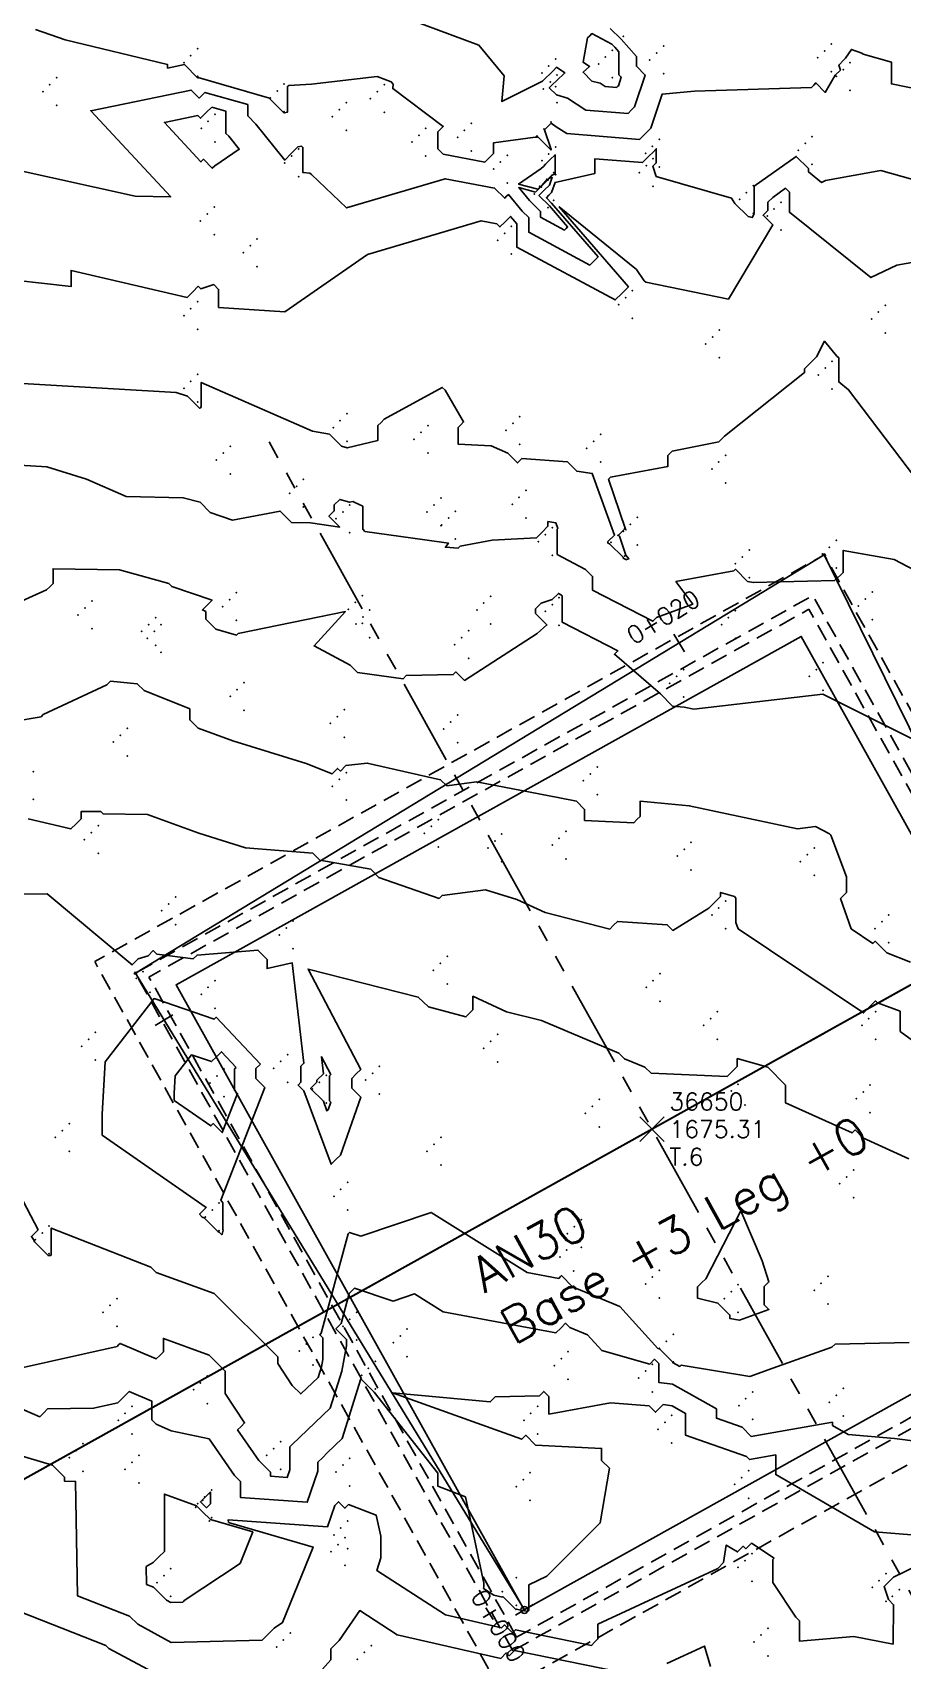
# Model space of a CAD drawing. Header units: metres. Extents: x 419582 to 423558, y 4805372 to 4807539.
# Drawn here: x 420765.54 to 420778.13, y 4805843.75 to 4805867.3 of the extents above; entities that cross this region are included whole.
import ezdxf

# ---------------------------------------------------------------- set-up
doc = ezdxf.new("R2010")
doc.units = ezdxf.units.M
doc.linetypes.add('HIDDEN', pattern=[0.375, 0.25, -0.125])
doc.linetypes.add('PHANTOM', pattern=[2.5, 1.25, -0.25, 0.25, -0.25, 0.25, -0.25])
for name, color, linetype in [('_pieds', 253, 'HIDDEN'), ('C-ROAD-CNTR-N', 92, 'Continuous'), ('C-ROAD-STAN', 11, 'Continuous'), ('C-ROAD-STAN-MAJR', 11, 'Continuous'), ('C-ROAD-STAN-MINR', 11, 'Continuous'), ('C-TINN', 4, 'Continuous'), ('C-TOPO-MAJR', 9, 'Continuous'), ('C-TOPO-MINR', 8, 'Continuous'), ('LS', 7, 'Continuous'), ('V-NODE', 1, 'Continuous'), ('V-NODE-TEXT', 11, 'Continuous')]:
    doc.layers.add(name, color=color, linetype=linetype)
doc.styles.get("Standard").update_dxf_attribs({"font": 'simplex.shx'})

# ---------------------------------------------------------------- blocks, each defined once
blk = doc.blocks.new('AN30 +3 +0')
at = {"linetype": 'PHANTOM', "flags": 128}
for points in [[(0, -11.382), (0, 11.382)], [(-11.382, 0), (11.382, 0)]]:
    blk.add_lwpolyline(points, dxfattribs=at)
at = {"flags": 128}
blk.add_lwpolyline([(-4.999, -5.177), (-4.999, 5.177), (5.356, 5.177), (5.356, -5.177)], close=True, dxfattribs=at)
at = {"layer": 'LS', "insert": (-3.273, -0.383), "char_height": 0.51577, "width": 9.13592, "attachment_point": 1}
blk.add_mtext('AN30\\PBase +3 Leg +0', dxfattribs=at)
blk = doc.blocks.new('*U67')
at = {"color": 0, "linetype": 'ByBlock', "lineweight": -2, "transparency": 16777216}
for p, q in [((-0.707, -0.707), (0.707, 0.707)), ((-0.707, 0.707), (0.707, -0.707))]:
    blk.add_line(p, q, dxfattribs=at)
blk = doc.blocks.new('AeccTickTriangle')
at = {"color": 0, "linetype": 'ByBlock', "lineweight": -2}
blk.add_lwpolyline([(0, 0.67), (-0.58, -0.33), (0.58, -0.33)], close=True, dxfattribs=at)
at = {"color": 0, "linetype": 'ByBlock', "lineweight": -2, "const_width": 0.0625}
blk.add_lwpolyline([(-0.03, 0, 1), (0.03, 0, 1)], format="xyb", close=True, dxfattribs=at)
blk = doc.blocks.new('AeccTickLine')
blk.add_line((0, -0.5), (0, 0.5))

msp = doc.modelspace()

# ---------------------------------------------------------------- linework, layer by layer
at = {"color": 31, "lineweight": 30, "true_color": 0xffbd7a, "elevation": 1718.013}
msp.add_lwpolyline([(423449.834, 4807399.592), (423130.593, 4807500.114), (421950.92, 4806612.998), (421795.045, 4806430.988), (421305.015, 4806147.038), (421305.015, 4806147.038), (420630.083, 4805770.97), (419765.157, 4805549.54), (419617.356, 4805580.088)], dxfattribs=at)
at = {"layer": '_pieds', "elevation": 1718.013, "flags": 128}
for points in [[(420772.322, 4805843.306), (420766.439, 4805853.865), (420776.997, 4805859.748), (420782.88, 4805849.189)], [(420772.489, 4805843.895), (420767.028, 4805853.697), (420776.829, 4805859.159), (420782.291, 4805849.357)], [(420772.545, 4805844.092), (420767.224, 4805853.641), (420776.774, 4805858.962), (420782.095, 4805849.413)]]:
    msp.add_lwpolyline(points, close=True, dxfattribs=at)
at = {"layer": 'C-ROAD-CNTR-N', "color": 92, "linetype": 'Continuous', "lineweight": -3, "flags": 128}
msp.add_lwpolyline([(420772.657, 4805844.485), (420767.028, 4805853.697), (420776.997, 4805859.748), (420782.095, 4805849.413)], dxfattribs=at)
at = {"layer": 'C-ROAD-STAN', "color": 11, "linetype": 'Continuous', "lineweight": -3}
msp.add_circle((420772.657, 4805844.485), 0.05, dxfattribs=at)
at = {"layer": 'C-TINN', "color": 4, "linetype": 'Continuous', "lineweight": -3}
for p in [(420774.09, 4805867.25, 1666.37), (420767.93, 4805867.07, 1666.92), (420773.93, 4805867.05, 1664.63), (420774.57, 4805867.01, 1666.76), (420774.67, 4805867.11, 1666.76), (420777, 4805867.04, 1666.62), (420777.1, 4805867.14, 1666.62), (420767.73, 4805866.87, 1666.92), (420767.83, 4805866.97, 1666.92), (420773.01, 4805866.82, 1665.66), (420773.11, 4805866.92, 1665.66), (420773.73, 4805866.85, 1664.63), (420773.83, 4805866.95, 1664.63), (420774.47, 4805866.91, 1666.76), (420776.9, 4805866.94, 1666.62), (420777.27, 4805866.77, 1667.12), (420777.37, 4805866.87, 1667.12), (420765.79, 4805866.55, 1667.54), (420765.89, 4805866.65, 1667.54), (420767.93, 4805866.67, 1666.92), (420769.18, 4805866.56, 1666.97), (420770.63, 4805866.55, 1667.08), (420772.91, 4805866.72, 1665.66), (420773.03, 4805866.59, 1666.32), (420773.11, 4805866.52, 1665.66), (420773.13, 4805866.69, 1666.32), (420773.93, 4805866.65, 1664.63), (420774.67, 4805866.71, 1666.76), (420777.1, 4805866.74, 1666.62), (420777.17, 4805866.67, 1667.12), (420765.69, 4805866.45, 1667.54), (420768.98, 4805866.36, 1666.97), (420769.08, 4805866.46, 1666.97), (420770.08, 4805866.29, 1667.38), (420770.43, 4805866.35, 1667.08), (420770.53, 4805866.45, 1667.08), (420772.93, 4805866.49, 1666.32), (420773.13, 4805866.29, 1666.32), (420777.37, 4805866.47, 1667.12), (420765.89, 4805866.25, 1667.54), (420768.18, 4805866.12, 1669.5), (420769.18, 4805866.16, 1666.97), (420769.88, 4805866.09, 1667.38), (420769.98, 4805866.19, 1667.38), (420770.63, 4805866.15, 1667.08), (420767.98, 4805865.92, 1669.5), (420768.08, 4805866.02, 1669.5), (420770.08, 4805865.89, 1667.38), (420771.13, 4805865.82, 1667.46), (420771.23, 4805865.92, 1667.46), (420771.79, 4805865.89, 1666.26), (420771.89, 4805865.99, 1666.26), (420772.84, 4805865.81, 1666.97), (420772.94, 4805865.91, 1666.97), (420773.04, 4805866.01, 1666.97), (420768.18, 4805865.72, 1669.5), (420769.39, 4805865.62, 1668.06), (420771.03, 4805865.72, 1667.46), (420771.69, 4805865.79, 1666.26), (420771.89, 4805865.59, 1666.26), (420773.04, 4805865.61, 1666.97), (420773.11, 4805865.65, 1667.57), (420774.51, 4805865.66, 1667.53), (420774.61, 4805865.76, 1667.53), (420776.62, 4805865.6, 1667.81), (420776.72, 4805865.7, 1667.81), (420776.82, 4805865.8, 1667.81), (420769.19, 4805865.42, 1668.06), (420769.29, 4805865.52, 1668.06), (420771.23, 4805865.52, 1667.46), (420772.31, 4805865.43, 1667.47), (420772.41, 4805865.53, 1667.47), (420772.91, 4805865.45, 1667.57), (420773.01, 4805865.55, 1667.57), (420774.41, 4805865.56, 1667.53), (420774.42, 4805865.38, 1668.49), (420774.52, 4805865.48, 1668.49), (420774.61, 4805865.36, 1667.53), (420776.82, 4805865.4, 1667.81), (420769.39, 4805865.22, 1668.06), (420772.21, 4805865.33, 1667.47), (420772.41, 4805865.13, 1667.47), (420772.98, 4805865.18, 1668.99), (420773, 4805865.17, 1666.36), (420773.08, 4805865.28, 1668.99), (420773.11, 4805865.25, 1667.57), (420774.32, 4805865.28, 1668.49), (420772.8, 4805864.97, 1666.36), (420772.88, 4805865.08, 1668.99), (420772.9, 4805865.07, 1666.36), (420773.08, 4805864.88, 1668.99), (420774.52, 4805865.08, 1668.49), (420775.77, 4805864.89, 1667.95), (420775.87, 4805864.99, 1667.95), (420775.97, 4805865.09, 1667.95), (420768.07, 4805864.68, 1668.12), (420768.17, 4805864.78, 1668.12), (420773, 4805864.77, 1666.36), (420775.97, 4805864.69, 1667.95), (420776.17, 4805864.65, 1669.44), (420776.27, 4805864.75, 1669.44), (420776.37, 4805864.85, 1669.44), (420767.97, 4805864.58, 1668.12), (420772.37, 4805864.4, 1669.46), (420772.47, 4805864.5, 1669.46), (420776.37, 4805864.45, 1669.44), (420768.17, 4805864.38, 1668.12), (420768.69, 4805864.22, 1668.61), (420768.79, 4805864.32, 1668.61), (420772.27, 4805864.3, 1669.46), (420768.59, 4805864.12, 1668.61), (420772.47, 4805864.1, 1669.46), (420768.79, 4805863.92, 1668.61), (420774.12, 4805863.47, 1669.13), (420774.22, 4805863.57, 1669.13), (420767.83, 4805863.31, 1669.21), (420767.93, 4805863.41, 1669.21), (420774.02, 4805863.37, 1669.13), (420777.78, 4805863.26, 1669.29), (420777.88, 4805863.36, 1669.29), (420767.73, 4805863.21, 1669.21), (420767.93, 4805863.01, 1669.21), (420774.22, 4805863.17, 1669.13), (420775.48, 4805863, 1669.38), (420777.68, 4805863.16, 1669.29), (420775.28, 4805862.8, 1669.38), (420775.38, 4805862.9, 1669.38), (420777.88, 4805862.96, 1669.29), (420775.48, 4805862.6, 1669.38), (420777.11, 4805862.55, 1670.1), (420767.93, 4805862.36, 1669.94), (420776.91, 4805862.35, 1670.1), (420777.01, 4805862.45, 1670.1), (420767.73, 4805862.16, 1669.94), (420767.83, 4805862.26, 1669.94), (420777.11, 4805862.15, 1670.1), (420767.93, 4805861.96, 1669.94), (420769.89, 4805861.59, 1669.88), (420769.99, 4805861.69, 1669.88), (420770.09, 4805861.79, 1669.88), (420771.26, 4805861.62, 1670.14), (420772.49, 4805861.65, 1669.78), (420772.59, 4805861.75, 1669.78), (420770.09, 4805861.39, 1669.88), (420771.06, 4805861.42, 1670.14), (420771.16, 4805861.52, 1670.14), (420772.39, 4805861.55, 1669.78), (420772.59, 4805861.35, 1669.78), (420773.66, 4805861.39, 1669.77), (420773.76, 4805861.49, 1669.77), (420768.2, 4805861.12, 1670.48), (420768.3, 4805861.22, 1670.48), (420768.4, 4805861.32, 1670.48), (420771.26, 4805861.22, 1670.14), (420773.56, 4805861.29, 1669.77), (420775.57, 4805861.19, 1670.15), (420768.4, 4805860.92, 1670.48), (420773.76, 4805861.09, 1669.77), (420775.37, 4805860.99, 1670.15), (420775.47, 4805861.09, 1670.15), (420769.26, 4805860.64, 1670.82), (420769.36, 4805860.74, 1670.82), (420769.46, 4805860.84, 1670.82), (420772.68, 4805860.68, 1670.49), (420775.57, 4805860.79, 1670.15), (420769.46, 4805860.44, 1670.82), (420770.13, 4805860.47, 1671.05), (420771.35, 4805860.47, 1670.75), (420771.45, 4805860.57, 1670.75), (420772.48, 4805860.48, 1670.49), (420772.58, 4805860.58, 1670.49), (420769.93, 4805860.27, 1671.05), (420770.03, 4805860.37, 1671.05), (420771.25, 4805860.37, 1670.75), (420771.45, 4805860.17, 1670.75), (420771.46, 4805860.18, 1670.92), (420771.56, 4805860.28, 1670.92), (420771.66, 4805860.38, 1670.92), (420772.68, 4805860.28, 1670.49), (420774.19, 4805860.19, 1670.62), (420774.29, 4805860.29, 1670.62), (420770.13, 4805860.07, 1671.05), (420771.66, 4805859.98, 1670.92), (420772.86, 4805859.94, 1671.1), (420772.96, 4805860.04, 1671.1), (420773.06, 4805860.14, 1671.1), (420773.91, 4805859.93, 1669.94), (420774.01, 4805860.03, 1669.94), (420774.09, 4805860.09, 1670.62), (420774.11, 4805860.13, 1669.94), (420777.17, 4805859.96, 1670.85), (420773.06, 4805859.74, 1671.1), (420774.11, 4805859.73, 1669.94), (420774.29, 4805859.89, 1670.62), (420775.81, 4805859.72, 1670.94), (420775.91, 4805859.82, 1670.94), (420776.97, 4805859.76, 1670.85), (420777.07, 4805859.86, 1670.85), (420775.71, 4805859.62, 1670.94), (420777.17, 4805859.56, 1670.85), (420775.91, 4805859.42, 1670.94), (420766.3, 4805858.98, 1672.43), (420766.4, 4805859.08, 1672.43), (420768.29, 4805859, 1671.82), (420768.39, 4805859.1, 1671.82), (420768.49, 4805859.2, 1671.82), (420770.21, 4805859.06, 1671.98), (420770.31, 4805859.16, 1671.98), (420772.07, 4805859.05, 1671.54), (420772.17, 4805859.15, 1671.54), (420773.06, 4805859.03, 1672.1), (420773.16, 4805859.13, 1672.1), (420777.49, 4805859.01, 1671.62), (420777.59, 4805859.11, 1671.62), (420777.69, 4805859.21, 1671.62), (420766.2, 4805858.88, 1672.43), (420767.32, 4805858.84, 1672.42), (420768.49, 4805858.8, 1671.82), (420770.11, 4805858.96, 1671.98), (420770.22, 4805858.75, 1671.6), (420770.31, 4805858.76, 1671.98), (420770.32, 4805858.85, 1671.6), (420770.42, 4805858.95, 1671.6), (420771.97, 4805858.95, 1671.54), (420772.17, 4805858.75, 1671.54), (420772.96, 4805858.93, 1672.1), (420775.61, 4805858.84, 1671.45), (420775.71, 4805858.94, 1671.45), (420777.69, 4805858.81, 1671.62), (420766.4, 4805858.68, 1672.43), (420767.12, 4805858.64, 1672.42), (420767.2, 4805858.54, 1672.48), (420767.22, 4805858.74, 1672.42), (420767.3, 4805858.64, 1672.48), (420767.4, 4805858.74, 1672.48), (420770.42, 4805858.55, 1671.6), (420771.75, 4805858.55, 1671.69), (420771.85, 4805858.65, 1671.69), (420773.16, 4805858.73, 1672.1), (420775.51, 4805858.74, 1671.45), (420775.71, 4805858.54, 1671.45), (420767.32, 4805858.44, 1672.42), (420767.4, 4805858.34, 1672.48), (420771.65, 4805858.45, 1671.69), (420771.85, 4805858.25, 1671.69), (420774.96, 4805858.09, 1671.9), (420776.88, 4805858.09, 1671.97), (420776.98, 4805858.19, 1671.97), (420768.6, 4805857.9, 1672.67), (420774.76, 4805857.89, 1671.9), (420774.86, 4805857.99, 1671.9), (420776.78, 4805857.99, 1671.97), (420768.4, 4805857.7, 1672.67), (420768.5, 4805857.8, 1672.67), (420774.96, 4805857.69, 1671.9), (420776.98, 4805857.79, 1671.97), (420768.6, 4805857.5, 1672.67), (420769.95, 4805857.41, 1672.43), (420770.05, 4805857.51, 1672.43), (420771.69, 4805857.43, 1672.49), (420766.81, 4805857.14, 1673.51), (420766.91, 4805857.24, 1673.51), (420769.85, 4805857.31, 1672.43), (420770.05, 4805857.11, 1672.43), (420771.49, 4805857.23, 1672.49), (420771.59, 4805857.33, 1672.49), (420766.71, 4805857.04, 1673.51), (420771.69, 4805857.03, 1672.49), (420766.91, 4805856.84, 1673.51), (420773.71, 4805856.68, 1672.69), (420765.55, 4805856.61, 1673.72), (420769.88, 4805856.4, 1673.14), (420769.98, 4805856.5, 1673.14), (420770.08, 4805856.6, 1673.14), (420773.51, 4805856.48, 1672.69), (420773.61, 4805856.58, 1672.69), (420765.55, 4805856.21, 1673.72), (420770.08, 4805856.2, 1673.14), (420773.71, 4805856.28, 1672.69), (420771.41, 4805855.92, 1673.4), (420766.39, 4805855.73, 1674.1), (420766.49, 4805855.83, 1674.1), (420771.21, 4805855.72, 1673.4), (420771.31, 4805855.82, 1673.4), (420772.33, 4805855.71, 1673.68), (420773.26, 4805855.75, 1673.46), (420766.29, 4805855.63, 1674.1), (420771.41, 4805855.52, 1673.4), (420772.13, 4805855.51, 1673.68), (420772.23, 4805855.61, 1673.68), (420773.06, 4805855.55, 1673.46), (420773.16, 4805855.65, 1673.46), (420774.97, 4805855.49, 1673.37), (420775.07, 4805855.59, 1673.37), (420776.85, 4805855.51, 1673.16), (420766.49, 4805855.43, 1674.1), (420772.33, 4805855.31, 1673.68), (420773.26, 4805855.35, 1673.46), (420774.87, 4805855.39, 1673.37), (420776.65, 4805855.31, 1673.16), (420776.75, 4805855.41, 1673.16), (420775.07, 4805855.19, 1673.37), (420776.85, 4805855.11, 1673.16), (420767.61, 4805854.8, 1674.69), (420775.57, 4805854.74, 1674.11), (420767.41, 4805854.6, 1674.69), (420767.51, 4805854.7, 1674.69), (420775.37, 4805854.54, 1674.11), (420775.47, 4805854.64, 1674.11), (420777.93, 4805854.54, 1672.79), (420767.61, 4805854.4, 1674.69), (420769.21, 4805854.35, 1674.87), (420769.31, 4805854.45, 1674.87), (420775.57, 4805854.34, 1674.11), (420777.73, 4805854.34, 1672.79), (420777.83, 4805854.44, 1672.79), (420769.11, 4805854.25, 1674.87), (420769.31, 4805854.05, 1674.87), (420777.93, 4805854.14, 1672.79), (420767.24, 4805853.82, 1675.11), (420771.44, 4805853.84, 1674.76), (420771.54, 4805853.94, 1674.76), (420767.04, 4805853.62, 1675.11), (420767.14, 4805853.72, 1675.11), (420768.18, 4805853.59, 1675.26), (420771.34, 4805853.74, 1674.76), (420774.52, 4805853.59, 1674.45), (420774.62, 4805853.69, 1674.45), (420767.24, 4805853.42, 1675.11), (420767.98, 4805853.39, 1675.26), (420768.08, 4805853.49, 1675.26), (420771.54, 4805853.54, 1674.76), (420774.42, 4805853.49, 1674.45), (420768.18, 4805853.19, 1675.26), (420774.62, 4805853.29, 1674.45), (420775.45, 4805853.14, 1674.5), (420777.74, 4805853.14, 1674.18), (420775.25, 4805852.94, 1674.5), (420775.35, 4805853.04, 1674.5), (420777.54, 4805852.94, 1674.18), (420777.64, 4805853.04, 1674.18), (420766.25, 4805852.64, 1675.14), (420766.35, 4805852.74, 1675.14), (420766.45, 4805852.84, 1675.14), (420772.17, 4805852.71, 1675.23), (420772.27, 4805852.81, 1675.23), (420775.45, 4805852.74, 1674.5), (420777.74, 4805852.74, 1674.18), (420766.45, 4805852.44, 1675.14), (420769.13, 4805852.42, 1675.84), (420769.23, 4805852.52, 1675.84), (420772.07, 4805852.61, 1675.23), (420772.27, 4805852.41, 1675.23), (420768.21, 4805852.21, 1673.5), (420768.31, 4805852.31, 1673.5), (420769.03, 4805852.32, 1675.84), (420769.79, 4805852.22, 1673.85), (420770.36, 4805852.15, 1675.62), (420770.46, 4805852.25, 1675.62), (420770.56, 4805852.35, 1675.62), (420775.85, 4805852.19, 1675.2), (420768.11, 4805852.11, 1673.5), (420769.23, 4805852.12, 1675.84), (420769.59, 4805852.02, 1673.85), (420769.69, 4805852.12, 1673.85), (420770.56, 4805851.95, 1675.62), (420775.65, 4805851.99, 1675.2), (420775.75, 4805852.09, 1675.2), (420777.56, 4805851.98, 1674.65), (420777.66, 4805852.08, 1674.65), (420768.31, 4805851.91, 1673.5), (420769.79, 4805851.82, 1673.85), (420773.64, 4805851.77, 1675.39), (420773.74, 4805851.87, 1675.39), (420775.85, 4805851.79, 1675.2), (420777.46, 4805851.88, 1674.65), (420777.66, 4805851.68, 1674.65), (420766.07, 4805851.52, 1675.46), (420773.54, 4805851.67, 1675.39), (420773.74, 4805851.47, 1675.39), (420765.87, 4805851.32, 1675.46), (420765.97, 4805851.42, 1675.46), (420771.35, 4805851.22, 1675.42), (420771.45, 4805851.32, 1675.42), (420766.07, 4805851.12, 1675.46), (420771.25, 4805851.12, 1675.42), (420771.45, 4805850.92, 1675.42), (420777.32, 4805850.75, 1675.45), (420777.42, 4805850.85, 1675.45), (420770, 4805850.57, 1675.6), (420770.1, 4805850.67, 1675.6), (420777.22, 4805850.65, 1675.45), (420768.14, 4805850.27, 1674.98), (420768.24, 4805850.37, 1674.98), (420769.9, 4805850.47, 1675.6), (420770.1, 4805850.27, 1675.6), (420777.42, 4805850.45, 1675.45), (420765.78, 4805850.04, 1675.98), (420768.04, 4805850.17, 1674.98), (420773.38, 4805850.03, 1675.63), (420773.48, 4805850.13, 1675.63), (420765.58, 4805849.84, 1675.98), (420765.68, 4805849.94, 1675.98), (420768.24, 4805849.97, 1674.98), (420773.28, 4805849.93, 1675.63), (420765.78, 4805849.64, 1675.98), (420773.17, 4805849.59, 1675.61), (420773.27, 4805849.69, 1675.61), (420773.37, 4805849.79, 1675.61), (420773.48, 4805849.73, 1675.63), (420773.37, 4805849.39, 1675.61), (420774.61, 4805849.4, 1675.2), (420774.41, 4805849.2, 1675.2), (420774.51, 4805849.3, 1675.2), (420775.65, 4805849.09, 1674.86), (420775.75, 4805849.19, 1674.86), (420776.85, 4805849.11, 1675.27), (420776.95, 4805849.21, 1675.27), (420777.05, 4805849.31, 1675.27), (420766.66, 4805848.89, 1676.64), (420766.76, 4805848.99, 1676.64), (420774.61, 4805849, 1675.2), (420775.55, 4805848.99, 1674.86), (420777.05, 4805848.91, 1675.27), (420766.56, 4805848.79, 1676.64), (420770.13, 4805848.69, 1677.43), (420770.23, 4805848.79, 1677.43), (420775.75, 4805848.79, 1674.86), (420766.76, 4805848.59, 1676.64), (420769.6, 4805848.43, 1675.59), (420770.03, 4805848.59, 1677.43), (420770.23, 4805848.39, 1677.43), (420770.86, 4805848.45, 1677.43), (420770.96, 4805848.55, 1677.43), (420774.81, 4805848.47, 1675.97), (420769.4, 4805848.23, 1675.59), (420769.5, 4805848.33, 1675.59), (420770.76, 4805848.35, 1677.43), (420770.96, 4805848.15, 1677.43), (420773.29, 4805848.22, 1677.6), (420774.61, 4805848.27, 1675.97), (420774.71, 4805848.37, 1675.97), (420769.6, 4805848.03, 1675.59), (420770.4, 4805847.98, 1677.97), (420770.5, 4805848.08, 1677.97), (420773.09, 4805848.02, 1677.6), (420773.19, 4805848.12, 1677.6), (420774.41, 4805847.94, 1677.46), (420774.51, 4805848.04, 1677.46), (420774.81, 4805848.07, 1675.97), (420767.97, 4805847.77, 1677.34), (420768.07, 4805847.87, 1677.34), (420770.3, 4805847.88, 1677.97), (420770.5, 4805847.68, 1677.97), (420773.29, 4805847.82, 1677.6), (420774.31, 4805847.84, 1677.46), (420777.27, 4805847.69, 1676.81), (420767.87, 4805847.67, 1677.34), (420768.07, 4805847.47, 1677.34), (420774.51, 4805847.64, 1677.46), (420775.76, 4805847.44, 1676.27), (420775.86, 4805847.54, 1676.27), (420775.96, 4805847.64, 1676.27), (420777.07, 4805847.49, 1676.81), (420777.17, 4805847.59, 1676.81), (420766.78, 4805847.23, 1678.31), (420766.88, 4805847.33, 1678.31), (420766.98, 4805847.43, 1678.31), (420772.65, 4805847.23, 1678.23), (420772.75, 4805847.33, 1678.23), (420772.85, 4805847.43, 1678.23), (420774.79, 4805847.3, 1678.45), (420775.96, 4805847.24, 1676.27), (420777.27, 4805847.29, 1676.81), (420766.98, 4805847.03, 1678.31), (420772.85, 4805847.03, 1678.23), (420774.59, 4805847.1, 1678.45), (420774.69, 4805847.2, 1678.45), (420766.17, 4805846.79, 1678.89), (420766.27, 4805846.89, 1678.89), (420769.03, 4805846.82, 1676.67), (420769.13, 4805846.92, 1676.67), (420774.79, 4805846.9, 1678.45), (420766.07, 4805846.69, 1678.89), (420766.88, 4805846.52, 1678.59), (420766.98, 4805846.62, 1678.59), (420767.08, 4805846.72, 1678.59), (420768.93, 4805846.72, 1676.67), (420769.13, 4805846.52, 1676.67), (420770.03, 4805846.58, 1678.64), (420770.13, 4805846.68, 1678.64), (420775.9, 4805846.5, 1678.48), (420766.27, 4805846.49, 1678.89), (420767.08, 4805846.32, 1678.59), (420769.93, 4805846.48, 1678.64), (420770.13, 4805846.28, 1678.64), (420772.54, 4805846.27, 1677.43), (420772.64, 4805846.37, 1677.43), (420772.74, 4805846.47, 1677.43), (420775.7, 4805846.3, 1678.48), (420775.8, 4805846.4, 1678.48), (420768, 4805846.07, 1677.28), (420768.03, 4805846.12, 1678.95), (420768.1, 4805846.17, 1677.28), (420768.13, 4805846.22, 1678.95), (420772.74, 4805846.07, 1677.43), (420775.9, 4805846.1, 1678.48), (420767.9, 4805845.97, 1677.28), (420767.93, 4805846.02, 1678.95), (420768.13, 4805845.82, 1678.95), (420768.1, 4805845.77, 1677.28), (420769.9, 4805845.57, 1679.32), (420770, 4805845.67, 1679.32), (420770.1, 4805845.77, 1679.32), (420769.86, 4805845.33, 1679.3), (420769.96, 4805845.43, 1679.3), (420770.06, 4805845.53, 1679.3), (420770.1, 4805845.37, 1679.32), (420770.06, 4805845.13, 1679.3), (420775.75, 4805845.1, 1679.12), (420775.85, 4805845.2, 1679.12), (420775.95, 4805845.3, 1679.12), (420767.34, 4805844.88, 1677.85), (420767.44, 4805844.98, 1677.85), (420767.54, 4805845.08, 1677.85), (420772.44, 4805844.85, 1677.82), (420772.54, 4805844.95, 1677.82), (420775.95, 4805844.9, 1679.12), (420777.79, 4805844.91, 1678.43), (420777.89, 4805845.01, 1678.43), (420767.54, 4805844.68, 1677.85), (420772.34, 4805844.75, 1677.82), (420777.69, 4805844.81, 1678.43), (420777.98, 4805844.68, 1679.93), (420778.08, 4805844.78, 1679.93), (420772.54, 4805844.55, 1677.82), (420777.89, 4805844.61, 1678.43), (420769.27, 4805844.15, 1679.18), (420776.18, 4805844.22, 1679.21), (420769.07, 4805843.95, 1679.18), (420769.17, 4805844.05, 1679.18), (420770.44, 4805843.97, 1680.54), (420775.98, 4805844.02, 1679.21), (420776.08, 4805844.12, 1679.21), (420770.24, 4805843.77, 1680.54), (420770.34, 4805843.87, 1680.54), (420776.18, 4805843.82, 1679.21)]:
    msp.add_point(p, dxfattribs=at)
at = {"layer": 'C-TOPO-MAJR', "color": 9, "linetype": 'Continuous', "lineweight": -3, "flags": 128}
for points, elevation in [([(420773.572, 4805867.227), (420773.507, 4805866.875), (420773.599, 4805866.815), (420773.507, 4805866.731), (420773.635, 4805866.603), (420773.755, 4805866.571), (420773.827, 4805866.524), (420773.991, 4805866.511), (420774.004, 4805866.524), (420774.017, 4805866.536), (420774.059, 4805866.66), (420774.024, 4805866.695), (420774.024, 4805867.026), (420773.964, 4805867.093), (420773.921, 4805867.135), (420773.635, 4805867.29), (420773.604, 4805867.258), (420773.572, 4805867.227)], 1665), ([(420768.836, 4805852.381), (420768.199, 4805853.06), (420768.184, 4805853.045), (420768.17, 4805853.03), (420767.299, 4805853.33), (420766.592, 4805852.412), (420766.549, 4805851.658), (420766.549, 4805851.352), (420768.054, 4805850.305), (420767.958, 4805850.21), (420767.995, 4805850.167), (420768.025, 4805850.156), (420768.222, 4805849.958), (420768.239, 4805849.952), (420768.278, 4805849.913), (420768.281, 4805849.916), (420768.285, 4805849.92), (420768.3, 4805849.98), (420768.294, 4805849.986), (420768.294, 4805850.373), (420768.263, 4805850.411), (420768.9, 4805852.045), (420768.772, 4805852.173), (420768.772, 4805852.316), (420768.836, 4805852.381)], 1675), ([(420776.099, 4805849.536), (420775.791, 4805850.261), (420775.281, 4805849.276), (420775.222, 4805849.218), (420775.163, 4805849.159), (420775.163, 4805848.994), (420775.457, 4805848.924), (420775.631, 4805848.75), (420775.631, 4805848.699), (420775.771, 4805848.676), (420776.194, 4805848.831), (420776.126, 4805848.899), (420776.126, 4805849.163), (420776.16, 4805849.197), (420776.194, 4805849.231), (420776.099, 4805849.536)], 1675)]:
    msp.add_lwpolyline(points, close=True, dxfattribs=dict(at, elevation=elevation))
for points, elevation in [([(420778.301, 4805860.877), (420777.349, 4805862.138), (420777.205, 4805862.25), (420777.205, 4805862.601), (420777.18, 4805862.625), (420776.998, 4805862.838), (420776.884, 4805862.612), (420776.797, 4805862.526), (420776.711, 4805862.44), (420776.711, 4805862.385), (420775.552, 4805861.465), (420775.472, 4805861.384), (420774.795, 4805861.248), (420774.734, 4805861.187), (420774.734, 4805861.029), (420773.903, 4805860.874), (420773.876, 4805860.846), (420774.117, 4805860.135), (420774.126, 4805860.109), (420774.108, 4805860.126), (420774.017, 4805860.035), (420774.035, 4805860.018), (420774.126, 4805859.744), (420774.166, 4805859.691), (420774.136, 4805859.68), (420774.133, 4805859.677), (420774.084, 4805859.702), (420774.084, 4805859.713), (420773.889, 4805859.908), (420773.866, 4805859.92), (420773.866, 4805859.941), (420773.961, 4805860.036), (420773.639, 4805860.926), (420773.415, 4805860.959), (420773.279, 4805861.095), (420772.618, 4805861.142), (420772.587, 4805861.111), (420772.556, 4805861.08), (420772.418, 4805861.218), (420772.177, 4805861.328), (420771.699, 4805861.348), (420771.699, 4805861.593), (420771.738, 4805861.632), (420771.777, 4805861.671), (420771.509, 4805862.131), (420771.468, 4805862.172), (420770.63, 4805861.712), (420770.584, 4805861.665), (420770.538, 4805861.619), (420770.538, 4805861.404), (420770.094, 4805861.296), (420770.01, 4805861.32), (420769.835, 4805861.494), (420769.592, 4805861.536), (420767.982, 4805862.244), (420767.982, 4805861.889), (420767.971, 4805861.878), (420767.96, 4805861.867), (420767.782, 4805862.044), (420767.618, 4805862.096), (420764.728, 4805862.268)], 1670), ([(420778.219, 4805851.01), (420777.555, 4805851.317), (420777.443, 4805851.429), (420777.399, 4805851.386), (420776.435, 4805851.823), (420776.435, 4805852.077), (420776.181, 4805852.337), (420775.736, 4805852.461), (420775.736, 4805852.347), (420775.664, 4805852.276), (420775.593, 4805852.204), (420774.489, 4805852.251), (420774.402, 4805852.339), (420774.105, 4805852.459), (420774.022, 4805852.542), (420772.904, 4805853.011), (420772.399, 4805853.14), (420771.913, 4805853.363), (420771.913, 4805853.167), (420771.862, 4805853.116), (420771.811, 4805853.065), (420771.267, 4805853.208), (420771.122, 4805853.352), (420769.527, 4805853.755), (420770.29, 4805852.304), (420770.225, 4805852.239), (420770.16, 4805852.175), (420770.16, 4805852.034), (420770.29, 4805851.904), (420769.994, 4805851.064), (420769.928, 4805850.999), (420769.862, 4805850.933), (420769.466, 4805851.993), (420769.382, 4805852.078), (420769.424, 4805852.12), (420769.424, 4805852.351), (420769.466, 4805852.393), (420769.299, 4805853.845), (420768.933, 4805853.763), (420768.933, 4805853.897), (420768.8, 4805854.03), (420767.92, 4805853.959), (420767.866, 4805853.905), (420767.337, 4805853.972), (420767.285, 4805854.024), (420767.211, 4805853.95), (420767.069, 4805853.906), (420766.98, 4805853.817), (420765.751, 4805854.846), (420765.266, 4805854.841)], 1675), ([(420767.554, 4805843.438), (420766.645, 4805843.927), (420766.602, 4805843.97), (420765.19, 4805844.527)], 1680), ([(420774.548, 4805843.482), (420772.516, 4805843.9), (420772.437, 4805843.821), (420772.395, 4805843.862), (420772.316, 4805843.783), (420770.817, 4805844.125), (420770.275, 4805844.475), (420769.975, 4805844.041), (420769.915, 4805843.981), (420769.855, 4805843.921), (420769.855, 4805843.762), (420769.346, 4805843.193)], 1680), ([(420775.349, 4805843.667), (420775.263, 4805843.962), (420774.72, 4805843.709)], 1680)]:
    msp.add_lwpolyline(points, dxfattribs=dict(at, elevation=elevation))
at = {"layer": 'C-TOPO-MINR', "color": 8, "linetype": 'Continuous', "lineweight": -3, "flags": 128}
for points, elevation in [([(420773.899, 4805867.365), (420774.056, 4805867.207), (420774.277, 4805866.96), (420774.277, 4805866.817), (420774.406, 4805866.689), (420774.251, 4805866.23), (420774.204, 4805866.182), (420774.157, 4805866.135), (420773.548, 4805866.184), (420773.281, 4805866.358), (420773.12, 4805866.402), (420773.017, 4805866.505), (420773.069, 4805866.556), (420773.12, 4805866.608), (420773.244, 4805866.72), (420773.12, 4805866.802), (420773.072, 4805866.753), (420773.023, 4805866.705), (420772.972, 4805866.653), (420772.92, 4805866.602), (420772.332, 4805866.306), (420772.364, 4805866.679), (420772, 4805867.124), (420769.248, 4805868.151)], 1666), ([(420780.467, 4805866.05), (420777.968, 4805866.561), (420777.968, 4805866.878), (420777.557, 4805866.991), (420777.539, 4805867.009), (420777.388, 4805867.06), (420777.305, 4805866.935), (420777.281, 4805866.911), (420777.205, 4805866.835), (420777.229, 4805866.763), (420777.153, 4805866.687), (420777.011, 4805866.44), (420776.874, 4805866.576), (420776.843, 4805866.544), (420776.811, 4805866.512), (420775.116, 4805866.456), (420774.651, 4805866.414), (420774.486, 4805865.923), (420774.404, 4805865.841), (420774.322, 4805865.759), (420773.269, 4805865.844), (420773.119, 4805865.942), (420773.044, 4805865.992), (420772.948, 4805865.897), (420773.044, 4805865.612), (420773.039, 4805865.607), (420772.849, 4805865.797), (420772.844, 4805865.792), (420772.814, 4805865.793), (420772.208, 4805865.709), (420772.208, 4805865.553), (420772.147, 4805865.492), (420772.086, 4805865.431), (420771.483, 4805865.547), (420771.406, 4805865.623), (420771.406, 4805865.87), (420771.445, 4805865.908), (420771.483, 4805865.947), (420770.753, 4805866.495), (420770.758, 4805866.56), (420770.731, 4805866.593), (420770.528, 4805866.669), (420769.575, 4805866.557), (420769.246, 4805866.54), (420769.239, 4805866.533), (420769.231, 4805866.526), (420769.231, 4805866.155), (420769.186, 4805866.145), (420769.183, 4805866.142), (420769.18, 4805866.14), (420769.168, 4805866.155), (420768.971, 4805866.352), (420768.971, 4805866.357), (420767.938, 4805866.653), (420767.935, 4805866.65), (420767.932, 4805866.647), (420767.738, 4805866.841), (420767.493, 4805866.79), (420767.493, 4805866.842), (420766.01, 4805867.202), (420765.583, 4805867.35)], 1667), ([(420780.215, 4805864.636), (420777.814, 4805865.308), (420777.016, 4805865.167), (420776.956, 4805865.138), (420776.768, 4805865.289), (420776.768, 4805865.336), (420776.591, 4805865.513), (420775.983, 4805865.082), (420775.98, 4805865.079), (420775.98, 4805864.692), (420775.977, 4805864.689), (420775.983, 4805864.682), (420775.953, 4805864.631), (420775.896, 4805864.643), (420775.704, 4805864.834), (420775.654, 4805864.908), (420774.566, 4805865.223), (420774.517, 4805865.37), (420774.566, 4805865.419), (420774.566, 4805865.623), (420774.515, 4805865.572), (420774.464, 4805865.521), (420774.415, 4805865.472), (420774.366, 4805865.423), (420773.676, 4805865.477), (420773.676, 4805865.264), (420773.101, 4805865.138), (420773.05, 4805864.989), (420773.012, 4805864.952), (420772.975, 4805864.914), (420773.05, 4805864.839), (420773.722, 4805864.06), (420773.663, 4805864), (420773.604, 4805863.941), (420772.72, 4805864.416), (420772.72, 4805864.627), (420772.625, 4805864.721), (420772.426, 4805864.962), (420772.399, 4805864.936), (420772.373, 4805864.909), (420772.226, 4805865.056), (420771.511, 4805865.191), (420770.084, 4805864.769), (420769.574, 4805865.25), (420769.554, 4805865.27), (420769.451, 4805865.279), (420769.451, 4805865.644), (420769.433, 4805865.661), (420769.378, 4805865.65), (420769.284, 4805865.555), (420769.189, 4805865.461), (420768.773, 4805865.981), (420768.654, 4805866.099), (420768.654, 4805866.262), (420768.035, 4805866.44), (420767.993, 4805866.398), (420767.951, 4805866.356), (420767.835, 4805866.472), (420766.381, 4805866.173), (420767.54, 4805864.926), (420767.024, 4805864.94), (420765.216, 4805865.339)], 1668), ([(420778.318, 4805863.987), (420778.045, 4805863.939), (420777.672, 4805863.76), (420776.491, 4805864.706), (420776.491, 4805864.998), (420776.437, 4805865.052), (420776.252, 4805864.921), (420776.181, 4805864.85), (420776.181, 4805864.732), (420776.111, 4805864.662), (420776.252, 4805864.521), (420775.61, 4805863.449), (420774.413, 4805863.693), (420774.391, 4805863.715), (420774.281, 4805863.877), (420773.161, 4805864.786), (420774.163, 4805863.626), (420774.067, 4805863.531), (420773.972, 4805863.436), (420772.549, 4805864.199), (420772.549, 4805864.54), (420772.519, 4805864.57), (420772.456, 4805864.646), (420772.379, 4805864.569), (420772.302, 4805864.492), (420772.256, 4805864.538), (420772.031, 4805864.581), (420770.387, 4805864.094), (420769.189, 4805863.266), (420768.231, 4805863.328), (420768.231, 4805863.588), (420768.161, 4805863.658), (420767.976, 4805863.597), (420767.938, 4805863.635), (420767.857, 4805863.555), (420767.776, 4805863.474), (420766.097, 4805863.863), (420766.097, 4805863.63), (420764.892, 4805863.768)], 1669), ([(420778.78, 4805859.276), (420778.006, 4805859.682), (420777.271, 4805859.814), (420777.271, 4805859.492), (420777.252, 4805859.472), (420777.232, 4805859.453), (420777.145, 4805859.377), (420775.972, 4805859.348), (420775.886, 4805859.364), (420775.71, 4805859.54), (420775.698, 4805859.528), (420775.686, 4805859.516), (420774.849, 4805859.363), (420775.093, 4805859.035), (420774.57, 4805858.843), (420774.516, 4805858.789), (420773.644, 4805859.239), (420773.644, 4805859.436), (420773.542, 4805859.537), (420773.133, 4805859.756), (420773.133, 4805860.122), (420773.142, 4805860.131), (420773.113, 4805860.211), (420772.998, 4805860.229), (420772.998, 4805860.163), (420772.914, 4805860.079), (420772.83, 4805859.996), (420772.193, 4805859.962), (420771.726, 4805859.873), (420771.713, 4805859.86), (420771.7, 4805859.847), (420771.514, 4805859.859), (420771.558, 4805859.918), (420771.218, 4805859.965), (420770.35, 4805860.087), (420770.317, 4805860.12), (420770.317, 4805860.453), (420770.192, 4805860.511), (420770.181, 4805860.522), (420770.128, 4805860.509), (420769.984, 4805860.55), (420769.906, 4805860.472), (420769.906, 4805860.385), (420769.828, 4805860.307), (420769.984, 4805860.15), (420769.561, 4805860.21), (420769.285, 4805860.217), (420769.121, 4805860.381), (420768.435, 4805860.253), (420768.111, 4805860.362), (420767.964, 4805860.509), (420767.72, 4805860.576), (420766.895, 4805860.591), (420766.322, 4805860.845), (420765.747, 4805861.024), (420765.03, 4805861.066)], 1671), ([(420778.449, 4805856.997), (420776.977, 4805857.733), (420775.11, 4805857.517), (420774.967, 4805857.547), (420774.802, 4805857.562), (420774.627, 4805857.737), (420773.96, 4805858.31), (420774.01, 4805858.36), (420773.204, 4805858.776), (420773.204, 4805859.158), (420773.195, 4805859.167), (420773.15, 4805859.191), (420773.06, 4805859.101), (420772.901, 4805859.051), (420772.819, 4805858.969), (420772.819, 4805858.898), (420772.983, 4805858.734), (420772.84, 4805858.613), (420771.788, 4805857.932), (420771.666, 4805858.055), (420771.627, 4805858.016), (420770.946, 4805858.002), (420770.901, 4805857.957), (420770.242, 4805858.049), (420770.138, 4805858.152), (420769.614, 4805858.432), (420770.066, 4805858.929), (420768.513, 4805858.609), (420768.492, 4805858.588), (420768.193, 4805858.675), (420768.047, 4805858.82), (420768.047, 4805858.929), (420767.999, 4805858.952), (420768.069, 4805859.022), (420768.139, 4805859.092), (420767.554, 4805859.29), (420767.511, 4805859.334), (420766.797, 4805859.53), (420765.837, 4805859.547), (420765.837, 4805859.335), (420765.79, 4805859.288), (420765.743, 4805859.241), (420765.283, 4805859.033)], 1672), ([(420778.246, 4805853.858), (420777.901, 4805853.989), (420777.732, 4805854.159), (420777.716, 4805854.144), (420777.701, 4805854.128), (420777.386, 4805854.34), (420777.231, 4805854.777), (420777.274, 4805854.82), (420777.317, 4805854.864), (420777.317, 4805855.091), (420777.091, 4805855.695), (420777.071, 4805855.715), (420776.867, 4805855.817), (420776.61, 4805855.787), (420775.042, 4805856.119), (420774.33, 4805856.183), (420774.33, 4805855.965), (420774.284, 4805855.92), (420774.239, 4805855.874), (420773.529, 4805855.906), (420773.529, 4805856.067), (420773.409, 4805856.186), (420773.141, 4805856.239), (420771.964, 4805856.464), (420771.533, 4805856.408), (420771.445, 4805856.496), (420770.384, 4805856.736), (420770.074, 4805856.701), (420769.994, 4805856.62), (420769.954, 4805856.66), (420769.874, 4805856.579), (420769.499, 4805856.728), (420768.438, 4805857.059), (420767.936, 4805857.241), (420767.815, 4805857.362), (420767.815, 4805857.519), (420767.153, 4805857.785), (420767.054, 4805857.884), (420766.669, 4805857.92), (420766.616, 4805857.867), (420765.695, 4805857.439), (420765.663, 4805857.407), (420765.265, 4805857.338)], 1673), ([(420778.963, 4805852.219), (420778.092, 4805852.855), (420778.092, 4805853.145), (420777.765, 4805853.269), (420777.739, 4805853.295), (420777.652, 4805853.208), (420777.565, 4805853.121), (420775.75, 4805854.34), (420775.718, 4805854.429), (420775.718, 4805854.783), (420775.695, 4805854.806), (420775.496, 4805854.866), (420775.496, 4805854.807), (420775.411, 4805854.722), (420775.325, 4805854.637), (420774.807, 4805854.315), (420774.724, 4805854.398), (420774.002, 4805854.445), (420773.947, 4805854.39), (420773.893, 4805854.335), (420772.958, 4805854.575), (420772.546, 4805854.764), (420772.096, 4805854.904), (420771.467, 4805854.823), (420771.423, 4805854.779), (420770.553, 4805855.083), (420770.434, 4805855.202), (420769.697, 4805855.33), (420769.597, 4805855.431), (420768.621, 4805855.512), (420767.948, 4805855.722), (420767.201, 4805855.993), (420766.561, 4805856.001), (420766.527, 4805856.035), (420766.243, 4805856.035), (420766.243, 4805855.93), (420766.169, 4805855.856), (420766.095, 4805855.783), (420765.475, 4805855.93)], 1674), ([(420778.226, 4805848.354), (420777.154, 4805848.332), (420777.107, 4805848.284), (420776.254, 4805847.983), (420775.92, 4805847.86), (420774.925, 4805848.027), (420774.915, 4805848.017), (420774.905, 4805848.007), (420774.81, 4805848.061), (420774.804, 4805848.061), (420774.804, 4805848.069), (420774.608, 4805848.265), (420774.606, 4805848.263), (420774.586, 4805848.269), (420774.037, 4805848.873), (420773.354, 4805849.161), (420773.194, 4805849.322), (420773.174, 4805849.302), (420773.154, 4805849.282), (420772.696, 4805849.367), (420771.309, 4805850.236), (420770.288, 4805849.894), (420770.128, 4805849.947), (420770.107, 4805849.925), (420769.718, 4805848.488), (420769.696, 4805848.466), (420769.74, 4805848.421), (420769.74, 4805848.11), (420769.721, 4805848.004), (420769.671, 4805847.849), (420769.422, 4805847.609), (420769.297, 4805847.733), (420769.088, 4805848.052), (420769.088, 4805848.146), (420768.167, 4805849.062), (420767.331, 4805849.368), (420767.253, 4805849.445), (420765.81, 4805850.008), (420765.81, 4805849.62), (420765.807, 4805849.617), (420765.804, 4805849.614), (420765.764, 4805849.612), (420765.569, 4805849.808), (420765.558, 4805849.84), (420765.558, 4805849.843), (420765.553, 4805849.846), (420765.546, 4805849.858), (420765.524, 4805849.889), (420765.621, 4805849.986), (420764.914, 4805851.33)], 1676), ([(420779.877, 4805846.73), (420778.013, 4805846.967), (420777.343, 4805847.023), (420777.114, 4805847.155), (420777.114, 4805847.2), (420775.94, 4805846.996), (420775.806, 4805847.13), (420775.435, 4805847.259), (420775.435, 4805847.393), (420774.802, 4805847.75), (420774.603, 4805847.773), (420774.603, 4805848.049), (420774.541, 4805848.111), (420774.472, 4805848.042), (420773.776, 4805848.238), (420773.57, 4805848.465), (420773.314, 4805848.573), (420773.254, 4805848.633), (420773.184, 4805848.563), (420773.114, 4805848.493), (420771.482, 4805848.796), (420771.065, 4805849.057), (420770.758, 4805848.954), (420770.199, 4805849.138), (420770.123, 4805849.061), (420770.006, 4805848.629), (420769.93, 4805848.553), (420770.083, 4805848.399), (420770.083, 4805848.306), (420770.015, 4805847.941), (420769.845, 4805847.406), (420769.298, 4805846.88), (420769.281, 4805846.863), (420769.264, 4805846.846), (420769.264, 4805846.513), (420769.226, 4805846.402), (420768.985, 4805846.419), (420768.985, 4805846.477), (420768.814, 4805846.648), (420768.506, 4805847.089), (420768.557, 4805847.14), (420768.608, 4805847.191), (420768.328, 4805847.618), (420768.328, 4805847.94), (420768.094, 4805848.173), (420767.434, 4805848.414), (420767.434, 4805848.22), (420767.382, 4805848.168), (420767.331, 4805848.117), (420766.807, 4805848.34), (420766.786, 4805848.318), (420766.764, 4805848.297), (420765.274, 4805847.961)], 1677), ([(420778.795, 4805845.526), (420777.725, 4805845.615), (420776.294, 4805846.442), (420776.294, 4805846.727), (420775.913, 4805846.661), (420775.87, 4805846.704), (420774.99, 4805847.011), (420774.99, 4805847.329), (420774.794, 4805847.44), (420774.663, 4805847.455), (420774.608, 4805847.4), (420774.554, 4805847.345), (420774.463, 4805847.436), (420773.902, 4805847.481), (420773.011, 4805847.318), (420773.011, 4805847.572), (420772.938, 4805847.645), (420772.874, 4805847.582), (420772.235, 4805847.566), (420772.164, 4805847.495), (420770.748, 4805847.628), (420772.618, 4805846.954), (420772.647, 4805846.983), (420772.676, 4805847.012), (420772.818, 4805846.869), (420773.774, 4805846.822), (420773.774, 4805846.646), (420773.886, 4805846.534), (420773.755, 4805845.743), (420772.984, 4805844.971), (420772.72, 4805844.848), (420772.72, 4805844.476), (420772.713, 4805844.469), (420772.706, 4805844.462), (420772.538, 4805844.496), (420772.531, 4805844.49), (420772.345, 4805844.677), (420772.338, 4805844.67), (420772.214, 4805844.698), (420772.063, 4805844.796), (420772.071, 4805844.824), (420772.071, 4805844.872), (420771.804, 4805846.119), (420771.405, 4805846.275), (420771.405, 4805846.463), (420770.483, 4805847.635), (420770.292, 4805847.826), (420770.019, 4805846.963), (420769.805, 4805846.758), (420769.738, 4805846.69), (420769.67, 4805846.623), (420769.67, 4805846.493), (420769.516, 4805846.043), (420768.547, 4805846.112), (420768.547, 4805846.345), (420768.463, 4805846.428), (420768.095, 4805846.958), (420767.547, 4805847.074), (420767.328, 4805847.171), (420767.264, 4805847.235), (420767.264, 4805847.507), (420766.939, 4805847.645), (420766.858, 4805847.564), (420766.776, 4805847.482), (420766.424, 4805847.403), (420765.758, 4805847.394), (420765.701, 4805847.337), (420765.645, 4805847.28), (420764.753, 4805847.665)], 1678), ([(420778.829, 4805845.362), (420778, 4805844.961), (420777.962, 4805844.923), (420777.9, 4805844.861), (420777.862, 4805844.823), (420777.924, 4805844.637), (420778, 4805844.561), (420777.993, 4805843.99), (420777.426, 4805844.1), (420776.64, 4805844.033), (420776.64, 4805844.325), (420776.587, 4805844.379), (420776.253, 4805844.884), (420776.253, 4805845.215), (420776.27, 4805845.232), (420775.941, 4805845.45), (420775.859, 4805845.369), (420775.822, 4805845.406), (420775.741, 4805845.325), (420775.578, 4805845.422), (420775.536, 4805845.169), (420775.454, 4805845.086), (420773.72, 4805844.278), (420773.72, 4805844.065), (420773.673, 4805844.018), (420773.627, 4805843.972), (420772.527, 4805844.198), (420772.484, 4805844.155), (420772.37, 4805844.269), (420772.327, 4805844.227), (420771.516, 4805844.412), (420770.522, 4805845.053), (420770.578, 4805845.238), (420770.578, 4805845.552), (420770.513, 4805845.855), (420770.114, 4805846.01), (420770.061, 4805845.957), (420769.967, 4805846.051), (420769.914, 4805845.998), (420769.807, 4805845.685), (420768.369, 4805845.786), (420768.377, 4805845.75), (420769.599, 4805845.395), (420769.159, 4805844.303), (420769.036, 4805844.222), (420768.949, 4805844.135), (420768.863, 4805844.049), (420767.548, 4805844.016), (420767.062, 4805844.277), (420766.945, 4805844.393), (420766.19, 4805844.691), (420766.162, 4805846.343), (420766.002, 4805846.349), (420766.002, 4805846.405), (420765.83, 4805846.577), (420764.882, 4805846.859)], 1679)]:
    msp.add_lwpolyline(points, dxfattribs=dict(at, elevation=elevation))
for points, elevation in [([(420768.132, 4805866.227), (420768.051, 4805866.146), (420767.97, 4805866.065), (420767.932, 4805866.104), (420767.447, 4805866.004), (420767.976, 4805865.434), (420768.013, 4805865.471), (420768.14, 4805865.343), (420768.176, 4805865.379), (420768.531, 4805865.616), (420768.378, 4805865.807), (420768.338, 4805865.846), (420768.338, 4805866.167), (420768.132, 4805866.227)], 1669), ([(420772.931, 4805865.368), (420772.901, 4805865.338), (420772.574, 4805865.113), (420772.85, 4805865.039), (420772.888, 4805865.076), (420772.95, 4805865.139), (420772.988, 4805865.176), (420773.05, 4805865.239), (420773.101, 4805865.259), (420773.101, 4805865.538), (420773.031, 4805865.468), (420772.961, 4805865.399), (420772.931, 4805865.368)], 1668), ([(420772.819, 4805864.997), (420772.575, 4805865.062), (420772.732, 4805864.873), (420772.891, 4805864.714), (420772.891, 4805864.632), (420773.236, 4805864.447), (420773.259, 4805864.47), (420773.282, 4805864.493), (420773.019, 4805864.797), (420772.868, 4805864.948), (420772.944, 4805865.024), (420773.019, 4805865.099), (420773.058, 4805865.212), (420773.019, 4805865.197), (420772.995, 4805865.172), (420772.919, 4805865.097), (420772.895, 4805865.072), (420772.819, 4805864.997)], 1667), ([(420768.485, 4805852.334), (420768.273, 4805852.56), (420768.201, 4805852.488), (420768.13, 4805852.417), (420767.84, 4805852.517), (420767.604, 4805852.211), (420767.59, 4805851.959), (420767.59, 4805851.857), (420768.12, 4805851.488), (420768.154, 4805851.522), (420768.286, 4805851.39), (420768.507, 4805851.955), (420768.464, 4805851.998), (420768.464, 4805852.312), (420768.485, 4805852.334)], 1674), ([(420769.655, 4805852.12), (420769.563, 4805852.028), (420769.748, 4805851.843), (420769.799, 4805851.704), (420769.808, 4805851.713), (420769.817, 4805851.721), (420769.855, 4805851.831), (420769.838, 4805851.848), (420769.838, 4805852.214), (420769.847, 4805852.223), (420769.855, 4805852.231), (420769.719, 4805852.489), (420769.748, 4805852.243), (420769.655, 4805852.15), (420769.655, 4805852.12)], 1674), ([(420767.724, 4805844.609), (420767.735, 4805844.62), (420768.543, 4805845.156), (420768.727, 4805845.613), (420768.113, 4805845.792), (420767.999, 4805845.905), (420767.913, 4805845.992), (420767.449, 4805846.162), (420767.447, 4805845.331), (420767.367, 4805845.252), (420767.287, 4805845.172), (420767.186, 4805845.112), (420767.19, 4805844.855), (420767.289, 4805844.816), (420767.478, 4805844.627), (420767.541, 4805844.593), (420767.713, 4805844.598), (420767.724, 4805844.609)], 1678), ([(420768.113, 4805846.192), (420768.07, 4805846.148), (420768.013, 4805846.092), (420767.97, 4805846.048), (420768.056, 4805845.962), (420768.113, 4805846.019), (420768.113, 4805846.192)], 1678)]:
    msp.add_lwpolyline(points, close=True, dxfattribs=dict(at, elevation=elevation))

# ---------------------------------------------------------------- block references
at = {"rotation": 29.12628566}
msp.add_blockref('AN30 +3 +0', (420774.503, 4805851.44, 1718.013), dxfattribs=at)
at = {"layer": 'C-ROAD-STAN', "color": 11, "linetype": 'Continuous', "lineweight": -3, "xscale": 0.02999999999999999, "yscale": 0.02999999999999999, "zscale": 0.02999999999999999}
for p in [(420776.997, 4805859.748), (420767.028, 4805853.697)]:
    msp.add_blockref('AeccTickTriangle', p, dxfattribs=at)
at = {"layer": 'C-ROAD-STAN-MAJR', "color": 11, "linetype": 'Continuous', "lineweight": -3}
for p, xscale, yscale, zscale, rotation in [((420774.896, 4805858.472), 0.3, 0.3, 0.3, 31.2543636283116), ((420772.657, 4805844.485), 0.2999999999999999, 0.2999999999999999, 0.2999999999999999, 121.4250392873824)]:
    msp.add_blockref('AeccTickLine', p, dxfattribs=dict(at, xscale=xscale, yscale=yscale, zscale=zscale, rotation=rotation))
at = {"layer": 'C-ROAD-STAN-MINR', "color": 11, "linetype": 'Continuous', "lineweight": -3, "xscale": 0.2999999999999999, "yscale": 0.2999999999999999, "zscale": 0.2999999999999999, "rotation": 121.4250392873824}
msp.add_blockref('AeccTickLine', (420767.443, 4805853.018), dxfattribs=at)
at = {"layer": 'V-NODE', "xscale": 0.25, "yscale": 0.25, "zscale": 0.25}
msp.add_blockref('*U67', (420774.503, 4805851.44, 1675.314), dxfattribs=at)

# ---------------------------------------------------------------- texts
at = {"layer": 'C-ROAD-STAN-MAJR', "color": 11, "linetype": 'Continuous', "lineweight": -3, "char_height": 0.254}
for s, insert, attachment_point, rotation in [('0+020', (420774.733, 4805858.74), 8, 31.2544), ('0+000', (420772.389, 4805844.321), 2, 301.425)]:
    msp.add_mtext(s, dxfattribs=dict(at, insert=insert, attachment_point=attachment_point, rotation=rotation))
at = {"layer": 'V-NODE-TEXT', "char_height": 0.25}
for s, insert, attachment_point in [('36650', (420774.755, 4805851.715, 1675.314), 7), ('1675.31', (420774.755, 4805851.44, 1675.314), 4), ('T.6', (420774.755, 4805851.165, 1675.314), 1)]:
    msp.add_mtext(s, dxfattribs=dict(at, insert=insert, attachment_point=attachment_point))

doc.saveas('drawing.dxf')
